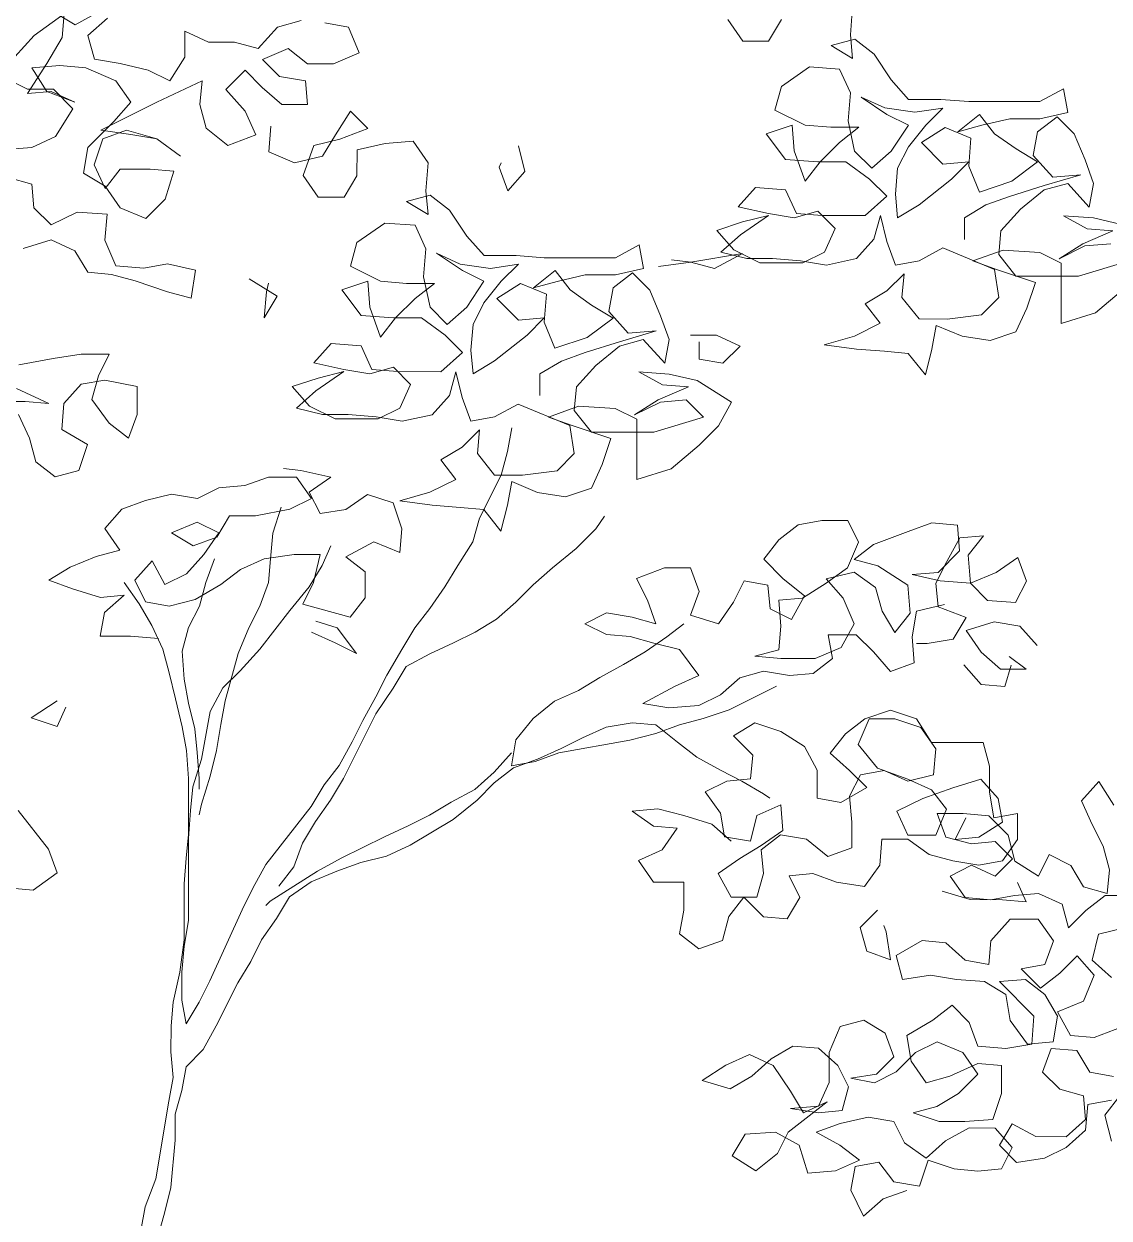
# Model space of a CAD drawing. Header units: metres. Extents: x -58 to 722, y -1100 to 345.
# Drawn here: x 48.801 to 49.295, y -18.987 to -18.443 of the extents above; entities that cross this region are included whole.
import ezdxf

# ---------------------------------------------------------------- set-up
doc = ezdxf.new("R2010")
doc.units = ezdxf.units.M
doc.header["$MEASUREMENT"] = 0
doc.layers.add('FSR_ARQ_006ARBOLES', color=74, linetype='Continuous', lineweight=0)

# ---------------------------------------------------------------- blocks, each defined once
blk = doc.blocks.new('arboles fsr 01')
at = {"layer": 'FSR_ARQ_006ARBOLES'}
for points in [[(186.48968, -35.00382), (186.49898, -35.00097), (186.50684, -35.00456), (186.51112, -35.01171), (186.51899, -35.01243), (186.52686, -35.01459), (186.53758, -35.01817), (186.54545, -35.02033), (186.54688, -35.01103), (186.53759, -35.00887), (186.52972, -35.0103), (186.52042, -35.00957), (186.51686, -35.00099), (186.51758, -34.99241), (186.50757, -34.99168), (186.49898, -34.99597), (186.49326, -34.99024), (186.49256, -34.98237), (186.48469, -34.98022)], [(186.49976, -34.92516), (186.50691, -34.92946), (186.51478, -34.92518)], [(186.51764, -34.92732), (186.5112, -34.93304), (186.51333, -34.94091), (186.52192, -34.94235), (186.53121, -34.9445), (186.53836, -34.94808), (186.54337, -34.94022), (186.54338, -34.93164), (186.55124, -34.93522), (186.55983, -34.93523), (186.56769, -34.93738), (186.57414, -34.93024), (186.582, -34.9281)], [(186.58987, -34.92882), (186.59774, -34.93026), (186.60131, -34.93884), (186.59272, -34.94241), (186.58414, -34.9424), (186.57771, -34.93739), (186.56912, -34.94096), (186.57484, -34.94669), (186.58342, -34.94813), (186.58413, -34.95599), (186.57554, -34.95599), (186.56911, -34.95026), (186.56339, -34.94453), (186.55695, -34.95096), (186.56338, -34.95812), (186.56695, -34.96599), (186.55765, -34.96956), (186.5505, -34.96383), (186.54837, -34.95596), (186.54909, -34.94809), (186.53406, -34.95523), (186.51546, -34.96451), (186.52547, -34.96595), (186.53405, -34.96739), (186.54191, -34.97312), (186.53405, -34.96739), (186.52404, -34.96452), (186.51617, -34.96737), (186.5133, -34.97595), (186.51687, -34.98382), (186.52188, -34.97739), (186.5319, -34.9774), (186.53976, -34.97812), (186.53689, -34.98742), (186.53045, -34.99385), (186.52187, -34.99027), (186.51687, -34.98311), (186.50972, -34.97881), (186.51116, -34.97023), (186.51975, -34.96166), (186.52548, -34.95522), (186.52048, -34.94807), (186.51047, -34.94377), (186.50189, -34.94304), (186.49259, -34.94375), (186.49759, -34.95162), (186.50688, -34.95521), (186.49902, -34.95162), (186.49115, -34.95233), (186.4976, -34.94232), (186.50261, -34.93375), (186.50334, -34.92588), (186.49332, -34.93302), (186.48687, -34.94017)], [(186.48115, -34.94589), (186.49115, -34.9509), (186.49974, -34.95091), (186.50617, -34.95735), (186.50044, -34.96664), (186.49257, -34.97021), (186.48398, -34.97092)], [(186.72365, -34.92774), (186.72865, -34.9349), (186.73723, -34.93491), (186.74153, -34.92776)], [(186.76513, -34.92349), (186.76441, -34.93279), (186.76512, -34.94065), (186.75797, -34.93636), (186.76584, -34.93422), (186.77227, -34.93923), (186.77798, -34.94782), (186.7837, -34.95426), (186.79443, -34.95427), (186.80372, -34.95499), (186.82732, -34.95501), (186.8352, -34.95073), (186.83662, -34.9586), (186.82732, -34.96074), (186.81731, -34.96073), (186.80801, -34.96286), (186.80014, -34.965), (186.80729, -34.95929), (186.8123, -34.96573), (186.81944, -34.97074), (186.82659, -34.97504), (186.818, -34.98147), (186.80727, -34.98503), (186.8037, -34.97645), (186.80443, -34.96715), (186.79585, -34.96357), (186.78798, -34.96857), (186.79512, -34.97573), (186.8037, -34.97502), (186.79798, -34.98073), (186.78724, -34.98931), (186.78009, -34.99359), (186.77938, -34.98572), (186.7801, -34.97714), (186.78368, -34.96999), (186.78941, -34.96285), (186.79514, -34.95713), (186.78584, -34.95855), (186.77583, -34.95711), (186.76796, -34.95353), (186.77654, -34.95926), (186.78369, -34.96284), (186.77796, -34.97142), (186.77152, -34.97713), (186.7658, -34.97141), (186.76367, -34.96139), (186.76439, -34.9521), (186.76082, -34.94423), (186.75081, -34.9435), (186.74151, -34.94993), (186.73935, -34.95779), (186.74936, -34.96281), (186.75794, -34.96353), (186.76724, -34.96354), (186.7608, -34.96854), (186.75436, -34.97497), (186.74934, -34.98141), (186.74578, -34.97139), (186.74507, -34.96281), (186.73648, -34.96566), (186.74291, -34.97425), (186.75364, -34.97497), (186.76294, -34.97498), (186.7708, -34.98071), (186.77652, -34.98644), (186.76936, -34.99287), (186.75505, -34.99285), (186.74647, -34.99213), (186.7429, -34.98426), (186.73289, -34.98354), (186.72716, -34.98997), (186.73718, -34.99212), (186.74576, -34.99356), (186.75363, -34.99142), (186.75934, -34.99715), (186.75576, -35.00501), (186.7486, -35.00858), (186.7343, -35.00857), (186.72572, -35.00427), (186.72001, -34.99783), (186.72859, -34.99497), (186.73717, -34.99284), (186.72787, -34.99927), (186.72143, -35.00498), (186.73001, -35.00713), (186.73859, -35.00714), (186.74789, -35.00787), (186.75647, -35.0093), (186.76648, -35.00717), (186.77221, -35.00074), (186.77436, -34.99287), (186.7765, -35.00146), (186.77936, -35.00933), (186.78722, -35.0079), (186.7951, -35.00362), (186.81225, -35.01079), (186.81368, -35.02008), (186.80795, -35.0258), (186.7965, -35.02722), (186.78721, -35.02721), (186.78149, -35.02006), (186.78221, -35.01219), (186.77649, -35.01791), (186.76933, -35.02219), (186.77433, -35.02863), (186.76575, -35.03291), (186.75573, -35.03577), (186.76646, -35.03721), (186.77575, -35.03793), (186.78362, -35.03865), (186.78934, -35.04581), (186.79149, -35.03723), (186.79293, -35.02936), (186.80151, -35.03295), (186.8108, -35.03439), (186.81939, -35.03153), (186.82297, -35.02367), (186.82584, -35.01509), (186.81297, -35.01079), (186.8051, -35.00792), (186.81512, -35.00435), (186.82728, -35.00508), (186.83443, -35.00866), (186.83441, -35.02869), (186.84586, -35.02512), (186.85516, -35.01726)], [(186.85446, -34.99581), (186.84517, -34.99365), (186.83516, -34.99293), (186.84302, -34.99723), (186.8516, -34.99795), (186.84158, -35.00223), (186.83371, -35.00723), (186.8423, -35.00295), (186.85088, -35.00224)], [(186.8566, -35.00797), (186.84014, -35.01296), (186.8194, -35.01294), (186.81369, -35.00578), (186.81441, -34.99791), (186.82085, -34.99077), (186.82873, -34.98434), (186.8366, -34.9822), (186.84374, -34.99007), (186.84518, -34.98221), (186.84233, -34.97434), (186.83876, -34.96575), (186.83304, -34.96003), (186.8266, -34.96503), (186.82516, -34.97289), (186.83159, -34.98005), (186.84089, -34.97934), (186.82873, -34.98291), (186.81728, -34.98647), (186.80941, -34.98933), (186.80226, -34.99361), (186.80225, -35.00076)], [(186.57196, -34.96313), (186.57124, -34.97172), (186.57982, -34.9753), (186.58912, -34.97316), (186.59341, -34.96601), (186.59843, -34.95815), (186.60414, -34.96388), (186.59484, -34.96745), (186.58626, -34.96958), (186.58267, -34.97959), (186.58767, -34.98675), (186.59626, -34.98676), (186.60055, -34.97961), (186.60056, -34.97103), (186.60986, -34.96889), (186.61916, -34.96818), (186.62416, -34.97534), (186.62343, -34.98464), (186.62414, -34.9925), (186.61699, -34.98821), (186.62486, -34.98607), (186.6313, -34.99108), (186.63701, -34.99967), (186.64273, -35.00611), (186.65345, -35.00612), (186.66275, -35.00684), (186.68635, -35.00687), (186.69422, -35.00258), (186.69565, -35.01045), (186.68635, -35.01259), (186.67633, -35.01258), (186.66703, -35.01472), (186.65917, -35.01685), (186.66632, -35.01114), (186.67132, -35.01758), (186.67847, -35.02259), (186.68562, -35.02689), (186.67703, -35.03332), (186.6663, -35.03689), (186.66273, -35.0283), (186.66345, -35.019), (186.65488, -35.01542), (186.647, -35.02042), (186.65415, -35.02758), (186.66273, -35.02687), (186.65701, -35.03259), (186.64627, -35.04116), (186.63911, -35.04544), (186.63841, -35.03758), (186.63913, -35.02899), (186.64271, -35.02184), (186.64844, -35.0147), (186.65417, -35.00898), (186.64487, -35.0104), (186.63486, -35.00896), (186.62699, -35.00538), (186.63557, -35.01111), (186.64272, -35.01469), (186.63699, -35.02327), (186.63055, -35.02899), (186.62483, -35.02326), (186.62269, -35.01324), (186.62342, -35.00395), (186.61985, -34.99608), (186.60984, -34.99535), (186.60053, -35.00178), (186.59838, -35.00965), (186.60839, -35.01466), (186.61697, -35.01538), (186.62627, -35.01539), (186.61983, -35.02039), (186.61338, -35.02682), (186.60837, -35.03326), (186.6048, -35.02324), (186.6041, -35.01466), (186.59551, -35.01751), (186.60194, -35.0261), (186.61267, -35.02682), (186.62197, -35.02683), (186.62983, -35.03256), (186.63554, -35.03829), (186.62839, -35.04472), (186.61408, -35.0447), (186.6055, -35.04398), (186.60193, -35.03611), (186.59192, -35.03539), (186.58619, -35.04182), (186.5962, -35.04397), (186.60478, -35.04541), (186.61265, -35.04327), (186.61837, -35.049), (186.61479, -35.05686), (186.60763, -35.06043), (186.59333, -35.06042), (186.58475, -35.05612), (186.57903, -35.04968), (186.58762, -35.04683), (186.5962, -35.04469), (186.5869, -35.05112), (186.58046, -35.05683), (186.58904, -35.05899), (186.59762, -35.05899), (186.60692, -35.05972), (186.6155, -35.06116), (186.62551, -35.05902), (186.63124, -35.05259), (186.63339, -35.04472), (186.63553, -35.05331), (186.63838, -35.06118), (186.64625, -35.05975), (186.65412, -35.05547), (186.67128, -35.06264), (186.6727, -35.07194), (186.66698, -35.07765), (186.65553, -35.07907), (186.64623, -35.07906), (186.64052, -35.07191), (186.64124, -35.06404), (186.63552, -35.06976), (186.62836, -35.07404), (186.63336, -35.08048), (186.62477, -35.08477), (186.61476, -35.08762), (186.62548, -35.08906), (186.63478, -35.08978), (186.64265, -35.0905), (186.64836, -35.09766), (186.65052, -35.08908), (186.65195, -35.08121), (186.66053, -35.0848), (186.66983, -35.08624), (186.67841, -35.08338), (186.682, -35.07552), (186.68487, -35.06694), (186.672, -35.06264), (186.66413, -35.05977), (186.67415, -35.0562), (186.68631, -35.05693), (186.69345, -35.06051), (186.69344, -35.08054), (186.70488, -35.07697), (186.71419, -35.06911), (186.72063, -35.06268), (186.72493, -35.05482), (186.71349, -35.04766), (186.7042, -35.0455), (186.69418, -35.04478), (186.70205, -35.04908), (186.71063, -35.0498), (186.70061, -35.05408), (186.69274, -35.05908), (186.70133, -35.0548), (186.70991, -35.05409), (186.71563, -35.05982), (186.69917, -35.06481), (186.67843, -35.06479), (186.67272, -35.05763), (186.67344, -35.04977), (186.67988, -35.04262), (186.68776, -35.03619), (186.69562, -35.03405), (186.70277, -35.04193), (186.70421, -35.03406), (186.70135, -35.02619), (186.69779, -35.0176), (186.69207, -35.01188), (186.68563, -35.01688), (186.68419, -35.02474), (186.69062, -35.0319), (186.69992, -35.03119), (186.68776, -35.03476), (186.67631, -35.03833), (186.66844, -35.04118), (186.66128, -35.04546), (186.66128, -35.05262)], [(186.6542, -34.96965), (186.65634, -34.97823), (186.65061, -34.98466), (186.64776, -34.97679), (186.64848, -34.97536)], [(186.70065, -35.00974), (186.71138, -35.00832), (186.72855, -35.00547), (186.71925, -35.01047), (186.71138, -35.00832), (186.70495, -35.0076)], [(186.56476, -35.01391), (186.57405, -35.01964), (186.56976, -35.02678), (186.57048, -35.0182), (186.5712, -35.01534)], [(186.71136, -35.03264), (186.71994, -35.03264), (186.72781, -35.03623), (186.72208, -35.04194), (186.71421, -35.04051), (186.71422, -35.03478)], [(186.48176, -35.0546), (186.49034, -35.0546), (186.49821, -35.05533), (186.48749, -35.05031)], [(186.48821, -35.04244), (186.49965, -35.04031), (186.50895, -35.03889), (186.51825, -35.0389), (186.51467, -35.04604), (186.51252, -35.05391), (186.51823, -35.06178), (186.52466, -35.06679), (186.52753, -35.05893), (186.52754, -35.04963), (186.51681, -35.04748), (186.50894, -35.0489), (186.50322, -35.05533), (186.50249, -35.06391), (186.51107, -35.06893), (186.5082, -35.07751), (186.50033, -35.07965), (186.4939, -35.07463), (186.49176, -35.06676), (186.48819, -35.05889)], [(186.53461, -35.13332), (186.52532, -35.13259), (186.5153, -35.13258), (186.51674, -35.12472), (186.52318, -35.119), (186.51532, -35.11971), (186.50602, -35.11684), (186.49816, -35.11397), (186.50531, -35.10969), (186.5139, -35.10612), (186.52177, -35.10398), (186.51677, -35.09683), (186.5225, -35.09039), (186.53036, -35.08754), (186.53895, -35.0854), (186.54753, -35.08684), (186.55469, -35.08327), (186.56327, -35.08256), (186.57114, -35.07971), (186.58044, -35.07972), (186.58544, -35.08688), (186.57828, -35.09044), (186.56684, -35.09258), (186.55825, -35.09257), (186.55396, -35.09972), (186.54609, -35.10257), (186.53894, -35.09828), (186.54752, -35.09471), (186.55467, -35.09829), (186.54966, -35.10544), (186.54393, -35.11187), (186.53678, -35.11544), (186.53249, -35.10757), (186.52676, -35.114), (186.53033, -35.12115), (186.5382, -35.12259), (186.54678, -35.12045), (186.55537, -35.11546), (186.56181, -35.11046), (186.56968, -35.10689), (186.5797, -35.10547), (186.58828, -35.10547), (186.58613, -35.11477), (186.58254, -35.12192), (186.59827, -35.12622), (186.60329, -35.11979), (186.60329, -35.11121), (186.59686, -35.1062), (186.60616, -35.1012), (186.61474, -35.10478), (186.61546, -35.09692), (186.61261, -35.08833), (186.60403, -35.08546), (186.59688, -35.09046), (186.58829, -35.09188), (186.58472, -35.08473), (186.59188, -35.07973), (186.58187, -35.07757), (186.57615, -35.07685)], [(186.79567, -35.12211), (186.78637, -35.12425), (186.78493, -35.13283), (186.78564, -35.14141), (186.77777, -35.14427), (186.77206, -35.13783), (186.76634, -35.1321), (186.75704, -35.13209), (186.75846, -35.13996), (186.75202, -35.14496), (186.74416, -35.14567), (186.73557, -35.14423), (186.72771, -35.14637), (186.72126, -35.15208), (186.71411, -35.15565), (186.70409, -35.15636), (186.69551, -35.15492), (186.70625, -35.14921), (186.71412, -35.14564), (186.70769, -35.13705), (186.69911, -35.1349), (186.69124, -35.13274), (186.68338, -35.13202), (186.67623, -35.12844), (186.68338, -35.12487), (186.69196, -35.12631), (186.69983, -35.12846), (186.69698, -35.12059), (186.69341, -35.11344), (186.70271, -35.10987), (186.71129, -35.10988), (186.71414, -35.11775), (186.71127, -35.12561), (186.72057, -35.12848), (186.72558, -35.12133), (186.72917, -35.11418), (186.73703, -35.11562), (186.73774, -35.12349), (186.74489, -35.12707), (186.74919, -35.11921), (186.74204, -35.11348), (186.73561, -35.10704), (186.74062, -35.10061), (186.74706, -35.09561), (186.75493, -35.09418), (186.76351, -35.09419), (186.76708, -35.10135), (186.7635, -35.10992), (186.75634, -35.11492), (186.74847, -35.11992), (186.7406, -35.12063), (186.74131, -35.12921), (186.74059, -35.13708), (186.73272, -35.13922), (186.7413, -35.13994), (186.75274, -35.13995), (186.76133, -35.13638), (186.76563, -35.12852), (186.76206, -35.11994), (186.75634, -35.11349), (186.76564, -35.11136), (186.77279, -35.11637), (186.77493, -35.12424), (186.77921, -35.13139), (186.78423, -35.12496), (186.78352, -35.11566), (186.77351, -35.10922), (186.76565, -35.10707), (186.77209, -35.10207), (186.78354, -35.09778), (186.79141, -35.09493), (186.79999, -35.09565), (186.80069, -35.10424), (186.79354, -35.11138), (186.78495, -35.11209), (186.79425, -35.11424), (186.80426, -35.11497), (186.81285, -35.1114), (186.82, -35.1064), (186.82286, -35.11427), (186.81927, -35.12142), (186.80998, -35.1207), (186.80426, -35.11497), (186.80355, -35.10567), (186.80857, -35.09924), (186.8007, -35.09995), (186.7964, -35.10781), (186.79282, -35.11496), (186.79353, -35.12283), (186.80282, -35.12641), (186.79852, -35.13356), (186.78994, -35.13498), (186.78636, -35.13498)], [(186.5854, -35.13122), (186.59326, -35.1348), (186.60041, -35.13838), (186.59398, -35.12979), (186.58683, -35.12764)], [(186.82641, -35.13573), (186.8207, -35.12929), (186.81212, -35.12785), (186.80282, -35.1307), (186.80782, -35.13786), (186.81425, -35.14359), (186.82283, -35.14359), (186.81711, -35.1393)], [(186.80209, -35.14214), (186.80781, -35.14859), (186.81567, -35.14931), (186.81782, -35.14216)], [(186.50098, -35.15403), (186.49239, -35.15974), (186.50097, -35.16261), (186.50384, -35.15617)], [(186.72479, -35.20072), (186.71836, -35.19499), (186.70907, -35.19212), (186.70049, -35.18997), (186.69191, -35.19068), (186.69905, -35.19569), (186.70692, -35.19641), (186.70191, -35.20356), (186.69404, -35.20713), (186.69904, -35.21428), (186.70905, -35.21429), (186.70904, -35.22359), (186.7076, -35.23146), (186.71403, -35.23647), (186.7219, -35.23362), (186.72406, -35.22575), (186.72907, -35.21932), (186.7355, -35.22576), (186.74337, -35.22648), (186.74766, -35.21934), (186.74409, -35.21218), (186.75196, -35.21147), (186.75983, -35.21434), (186.76912, -35.21578), (186.77414, -35.20863), (186.77486, -35.20005), (186.78344, -35.20006), (186.79059, -35.20507), (186.79845, -35.20722), (186.80704, -35.20866), (186.8149, -35.20724), (186.81992, -35.20009), (186.81992, -35.19151), (186.81206, -35.19293), (186.81063, -35.18435), (186.81064, -35.17577), (186.8085, -35.1679), (186.79134, -35.16788), (186.78634, -35.16001), (186.77776, -35.15714), (186.76917, -35.15999), (186.76273, -35.16499), (186.75772, -35.17143), (186.76415, -35.17715), (186.76987, -35.18288), (186.76128, -35.18788), (186.75342, -35.18644), (186.75342, -35.17714), (186.74914, -35.16927), (186.74128, -35.16426), (186.7327, -35.16139), (186.72554, -35.16568), (186.73197, -35.17212), (186.73125, -35.17998), (186.72338, -35.18069), (186.71623, -35.18426), (186.72123, -35.19142), (186.72265, -35.19929), (186.73123, -35.20073), (186.73339, -35.19214), (186.74126, -35.18858), (186.74196, -35.19716), (186.73481, -35.20216), (186.72765, -35.20644), (186.72049, -35.21144), (186.72478, -35.21931), (186.73336, -35.21932), (186.73551, -35.21146), (186.73481, -35.20359), (186.74125, -35.19859), (186.74983, -35.20003), (186.75697, -35.20576), (186.76484, -35.2029), (186.76485, -35.19432), (186.76414, -35.18574), (186.76773, -35.17859), (186.7756, -35.17716), (186.78346, -35.18075), (186.79204, -35.17861), (186.79277, -35.17003), (186.78777, -35.16287), (186.77919, -35.16), (186.7706, -35.15999), (186.76702, -35.16857), (186.77345, -35.17645), (186.78346, -35.18003), (186.79132, -35.18362), (186.79632, -35.19006), (186.79274, -35.19864), (186.78344, -35.19863), (186.77987, -35.19076), (186.78846, -35.18647), (186.79848, -35.18291), (186.80778, -35.18005), (186.81349, -35.1865), (186.81492, -35.19436), (186.80704, -35.19936), (186.79918, -35.20007), (186.80276, -35.19292)], [(186.48807, -35.19049), (186.49807, -35.20337), (186.50093, -35.21124), (186.49306, -35.21696), (186.48447, -35.21623)], [(186.78311, -35.31667), (186.77524, -35.31952), (186.7688, -35.32524), (186.76451, -35.31665), (186.76595, -35.30879), (186.77382, -35.30736), (186.77882, -35.31381), (186.7874, -35.31524), (186.79027, -35.30666), (186.79885, -35.30953), (186.80672, -35.31025), (186.81458, -35.30955), (186.81817, -35.3024), (186.81245, -35.29596), (186.80387, -35.29595), (186.796, -35.30023), (186.78956, -35.30595), (186.78241, -35.30094), (186.77884, -35.29378), (186.77026, -35.29234), (186.76096, -35.29448), (186.75309, -35.29733), (186.76095, -35.30163), (186.76738, -35.30664), (186.75951, -35.31021), (186.75022, -35.31092), (186.74736, -35.30162), (186.7395, -35.29732), (186.72949, -35.29803), (186.72519, -35.30517), (186.73305, -35.31019), (186.74021, -35.30447), (186.74379, -35.29732), (186.75667, -35.28732), (186.7488, -35.29089), (186.74452, -35.28374), (186.7388, -35.27515), (186.73094, -35.27156), (186.72307, -35.27513), (186.7152, -35.28013), (186.72449, -35.283), (186.73165, -35.27872), (186.73809, -35.273), (186.74525, -35.26872), (186.75383, -35.26944), (186.76026, -35.27517), (186.76383, -35.28232), (186.76168, -35.29019), (186.75381, -35.2909), (186.74451, -35.28946), (186.75381, -35.28875), (186.75739, -35.28089), (186.7574, -35.27087), (186.76099, -35.26229), (186.76886, -35.26016), (186.776, -35.26445), (186.77886, -35.27232), (186.77313, -35.27804), (186.76455, -35.27946), (186.77241, -35.2809), (186.77957, -35.27733), (186.78601, -35.2709), (186.79317, -35.26733), (186.80175, -35.27091), (186.80675, -35.27807), (186.8003, -35.2845), (186.79315, -35.28879), (186.78528, -35.29092), (186.79386, -35.29379), (186.80244, -35.2938), (186.81174, -35.29309), (186.81461, -35.28452), (186.81462, -35.27522), (186.80675, -35.2745), (186.79745, -35.27878), (186.78958, -35.28092), (186.78458, -35.27376), (186.78316, -35.26518), (186.79174, -35.26018), (186.79818, -35.25518), (186.8039, -35.2609), (186.80675, -35.26877), (186.81605, -35.2695), (186.82464, -35.26807), (186.82536, -35.25878), (186.81393, -35.24732), (186.82251, -35.24662), (186.82894, -35.25163), (186.83323, -35.25878), (186.83179, -35.26737), (186.8232, -35.26807), (186.81749, -35.2602), (186.81607, -35.25162), (186.80892, -35.24732), (186.79962, -35.2466), (186.79104, -35.24516), (186.78174, -35.24658), (186.7796, -35.23871), (186.78819, -35.23371), (186.79606, -35.23443), (186.80249, -35.24016), (186.81036, -35.2416), (186.81108, -35.23373), (186.81752, -35.22659), (186.82682, -35.2266), (186.83182, -35.23375), (186.82895, -35.24162), (186.82108, -35.24304), (186.82751, -35.24948), (186.83395, -35.24448), (186.83968, -35.23877), (186.8454, -35.24521), (186.84181, -35.25379), (186.83323, -35.25735), (186.83751, -35.26523), (186.84538, -35.26595), (186.85468, -35.26238)], [(186.8518, -35.27883), (186.84394, -35.27739), (186.83965, -35.27023), (186.83107, -35.26951), (186.8282, -35.27738), (186.83392, -35.2831), (186.84178, -35.28526), (186.84249, -35.29312), (186.83605, -35.29884), (186.82604, -35.29883), (186.81817, -35.29453), (186.81388, -35.30168), (186.81959, -35.30741), (186.82889, -35.30598), (186.83605, -35.30241), (186.84249, -35.2967), (186.84321, -35.28812), (186.85108, -35.28669)], [(186.85107, -35.30028), (186.84893, -35.2917), (186.85394, -35.28527)], [(186.85189, -35.18871), (186.84689, -35.18084), (186.84116, -35.18727), (186.84473, -35.19514), (186.8483, -35.2023), (186.85044, -35.21017), (186.84971, -35.21803), (186.84185, -35.21588), (186.83756, -35.20873), (186.83041, -35.20514), (186.82683, -35.21229), (186.81897, -35.20728), (186.81683, -35.19869), (186.8104, -35.19225), (186.80182, -35.19153), (186.79324, -35.19152), (186.79609, -35.19939), (186.80467, -35.20154), (186.81254, -35.20084), (186.81825, -35.20656), (186.81253, -35.21228), (186.80466, -35.20869), (186.79751, -35.21226), (186.80251, -35.21942), (186.81109, -35.22014), (186.81896, -35.21872), (186.82683, -35.21801), (186.83469, -35.2216), (186.83683, -35.22947), (186.84256, -35.22375), (186.849, -35.21875), (186.85972, -35.21876)], [(186.85542, -35.22948), (186.84684, -35.23162), (186.84469, -35.2402), (186.85112, -35.24593)], [(186.79487, -35.21723), (186.80416, -35.2201), (186.81489, -35.22011), (186.82276, -35.22083), (186.8199, -35.2144)], [(186.77341, -35.22365), (186.76768, -35.22937), (186.76982, -35.23724), (186.77768, -35.2401), (186.77626, -35.2308), (186.77555, -35.22866)]]:
    blk.add_lwpolyline(points, dxfattribs=at)
at = {"layer": 'FSR_ARQ_006ARBOLES', "color": 35}
for points in [[(186.65197, -35.06333), (186.65053, -35.0712), (186.64838, -35.07907), (186.64122, -35.09336), (186.63906, -35.10123), (186.63405, -35.10909), (186.62975, -35.11624), (186.62474, -35.12339), (186.61973, -35.12982), (186.61543, -35.13697), (186.61041, -35.14554), (186.60683, -35.15269), (186.60253, -35.16056), (186.59895, -35.1677), (186.59465, -35.17557), (186.58964, -35.182), (186.58534, -35.18915), (186.57031, -35.20845), (186.56601, -35.21631), (186.56242, -35.22346), (186.55167, -35.24705), (186.54809, -35.2542), (186.54379, -35.26135), (186.54237, -35.25348), (186.54238, -35.24418), (186.5431, -35.2356), (186.54454, -35.22702), (186.54457, -35.19984), (186.54529, -35.19054), (186.54601, -35.18268), (186.54888, -35.17338), (186.55176, -35.15765), (186.55605, -35.14979), (186.56178, -35.14407), (186.56823, -35.13692), (186.57825, -35.12406), (186.58469, -35.1162), (186.58899, -35.10905), (186.59186, -35.10262)], [(186.57542, -35.08973), (186.57255, -35.09831), (186.57183, -35.10689), (186.57111, -35.11475), (186.56824, -35.12262), (186.56466, -35.12977), (186.56107, -35.13835), (186.55677, -35.15408), (186.55533, -35.16194), (186.55389, -35.17052), (186.55174, -35.1791), (186.54887, -35.1884), (186.54815, -35.19198)], [(186.57459, -35.2156), (186.5796, -35.20917), (186.58247, -35.2013), (186.58677, -35.19416), (186.59178, -35.18701), (186.59608, -35.17986), (186.60683, -35.15841), (186.61256, -35.14984), (186.61685, -35.14269), (186.62472, -35.13841), (186.63259, -35.13484), (186.63975, -35.13127), (186.64691, -35.12698), (186.65335, -35.12127), (186.65907, -35.11555), (186.66552, -35.10983), (186.67339, -35.10341), (186.67983, -35.09697), (186.6827, -35.09269)], [(186.55323, -35.10687), (186.55037, -35.11474), (186.54821, -35.1226), (186.54463, -35.12975), (186.54248, -35.13761), (186.54318, -35.14691), (186.54461, -35.15478), (186.54674, -35.16337), (186.54745, -35.17123), (186.54816, -35.17982), (186.54816, -35.18339)], [(186.52319, -35.11471), (186.52819, -35.12187), (186.53247, -35.12902), (186.53604, -35.13689), (186.53818, -35.14476), (186.54032, -35.15335), (186.54245, -35.16265), (186.54388, -35.17052), (186.54458, -35.17981), (186.54457, -35.19841), (186.54384, -35.20628), (186.54312, -35.21486), (186.5431, -35.23345), (186.54166, -35.24418), (186.53951, -35.25419), (186.53879, -35.26206), (186.53878, -35.27064), (186.53949, -35.27922), (186.53805, -35.28709), (186.53373, -35.31283), (186.53015, -35.32212), (186.52871, -35.32999)], [(186.73986, -35.14924), (186.72412, -35.15709), (186.71553, -35.15994), (186.70767, -35.16208), (186.6998, -35.16494), (186.69121, -35.16707), (186.66761, -35.17134), (186.65974, -35.1742), (186.65187, -35.17562), (186.65331, -35.16704), (186.65903, -35.15989), (186.66619, -35.15418), (186.67406, -35.15061), (186.68122, -35.14632), (186.68909, -35.14204), (186.69624, -35.13776), (186.7034, -35.13276), (186.70913, -35.12847)], [(186.53443, -35.33214), (186.53658, -35.32428), (186.53874, -35.3157), (186.54018, -35.29996), (186.54019, -35.29138), (186.54234, -35.28352), (186.54378, -35.27565), (186.54951, -35.26993), (186.55381, -35.26207), (186.56097, -35.24777), (186.56527, -35.24062), (186.56885, -35.23348), (186.57386, -35.22633), (186.57816, -35.21918), (186.58532, -35.21418), (186.5939, -35.21061), (186.60177, -35.20776), (186.61036, -35.20562), (186.61823, -35.20205), (186.63254, -35.19348), (186.64041, -35.18705), (186.64614, -35.18134), (186.65258, -35.17634), (186.66045, -35.17348), (186.66832, -35.16991), (186.67548, -35.16634), (186.68335, -35.16278), (186.69193, -35.16135), (186.6998, -35.16208), (186.70695, -35.1678), (186.71338, -35.17282), (186.72124, -35.17711), (186.72839, -35.1807), (186.73554, -35.18499), (186.73768, -35.18643)], [(186.65187, -35.17133), (186.64614, -35.17776), (186.6397, -35.18348), (186.63183, -35.18776), (186.62468, -35.19205), (186.61752, -35.19561), (186.60965, -35.19918), (186.59534, -35.20632), (186.58747, -35.21061), (186.57172, -35.2206), (186.57029, -35.22203)]]:
    blk.add_lwpolyline(points, dxfattribs=at)

msp = doc.modelspace()

# ---------------------------------------------------------------- block references
at = {"layer": 'FSR_ARQ_006ARBOLES', "xscale": 1.371082351148036, "yscale": 1.371082351148036, "zscale": 1.371082351148036}
msp.add_blockref('arboles fsr 01', (-206.89221, 29.44748), dxfattribs=at)

doc.saveas('drawing.dxf')
